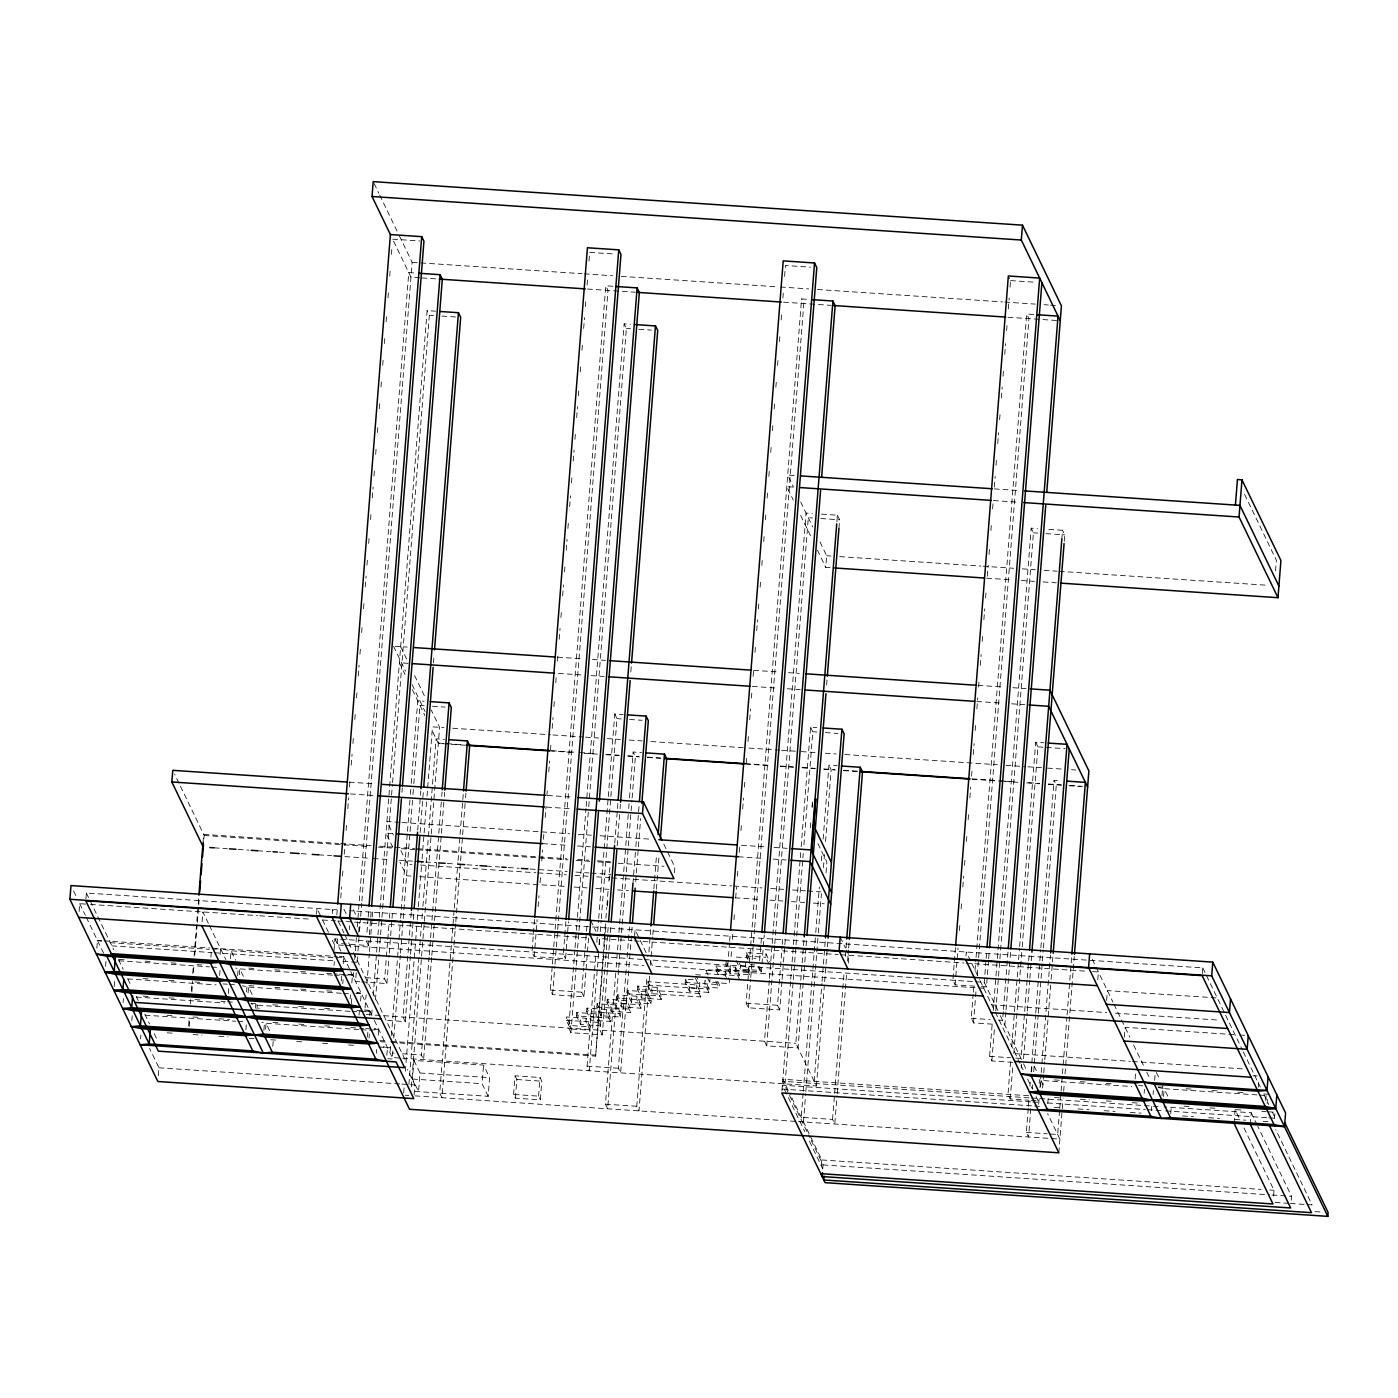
<?xml version="1.0" encoding="UTF-8"?>
<svg xmlns="http://www.w3.org/2000/svg" width="1398" height="1398" viewBox="0 0 1398 1398"><rect width="100%" height="100%" fill="white"/><g stroke="black" fill="none" stroke-linecap="round" stroke-linejoin="round"><path stroke-width="0.75" stroke-dasharray="5 3.75" d="M79.109 911.513L79.721 903.702L88.406 904.279M85.925 898.844L86.379 893.025L336.603 909.801M96.846 948.246L97.458 940.417L101.774 940.714M105.584 966.385L106.056 960.513M114.182 986.464L114.653 980.592M123.094 1002.646L123.391 998.731M131.831 1020.767L132.303 1014.896M140.586 1038.906L140.901 1034.992M158.306 1075.621L158.935 1067.792L149.603 1048.465M188.625 1025.625L189.307 1016.923M190.338 1003.886L190.687 999.553M191.369 990.85L192.05 982.165M192.732 973.462L193.413 964.777M194.095 956.092L198.726 897.411M202.99 843.099L203.671 834.396L338.508 843.448M189.132 1026.674L189.813 1017.971M191.875 991.898L192.732 981.047M193.413 972.344L194.095 963.659M194.776 954.974L197.17 924.55M197.345 922.365L198.551 907.162M198.708 904.995L199.407 896.293M203.269 847.101L204.195 835.462L174.61 774.16M202.081 921.736L202.867 911.95L208.459 923.554M210.888 957.298L211.36 951.426M220.115 954.554L220.587 948.683L231.054 950.78L334.629 957.717L343.716 956.931L343.104 964.76M219.643 975.42L220.098 969.548M230.443 958.609L231.054 950.78L235.65 960.304M228.398 993.541L228.853 987.687M237.643 975.804L238.254 967.975M239.338 974.773L239.809 968.901L235.615 968.063M246.555 991.986L247.009 986.114M248.093 992.912L248.547 987.04L242.273 985.782M245.891 1029.802L246.345 1023.93M255.45 1008.15L255.764 1004.236M256.987 1009.076L257.302 1005.162L251.028 1003.904M263.89 1030.204L264.502 1022.375M265.585 1029.155L266.057 1023.284L261.863 1022.445M272.802 1046.368L273.257 1040.496M316.542 914.309L316.997 908.49L321.61 918.032M332.322 913.418L332.637 909.539L334.524 913.453M334.035 950.553L334.961 938.809L642.171 959.412M336.848 914.904L337.53 906.201M334.017 965.546L334.332 961.632M337.53 939.072L337.198 943.423L368.53 945.52L369.212 936.817M340.78 897.778L341.636 886.909M342.493 876.039L343.174 867.337M344.205 854.3L345.061 843.431M346.092 830.395L346.599 823.876M347.805 808.656L348.661 797.786M349.517 786.917L350.199 778.214M351.213 765.178L352.069 754.308M352.925 743.439L353.607 734.754M354.812 719.533L355.319 713.015M356.525 697.794L357.206 689.109M358.238 676.055L359.094 665.186M359.95 654.316L360.632 645.631M361.663 632.595L362.344 623.892M363.532 608.672L364.057 602.154M365.245 586.933L366.101 576.081M366.958 565.211L367.639 556.509M368.67 543.472L369.352 534.77M370.557 519.567L371.064 513.031M372.27 497.828L373.109 486.958M373.965 476.089L374.664 467.386M375.678 454.35L376.359 445.647M377.39 432.611L378.072 423.926M379.277 408.705L379.784 402.187M380.99 386.966L381.671 378.264M382.702 365.228L383.384 356.542M384.415 343.489L385.097 334.804M386.11 321.75L386.809 313.065M387.997 297.844L388.679 289.159M389.71 276.105L390.392 267.42M391.423 254.366L392.104 245.681M341.374 980.802L341.846 974.93M342.772 983.685L343.087 979.771M349.43 929.653L349.745 925.738M350.129 998.923L350.444 995.009M351.842 982.899L352.471 975.07L348.277 974.231M351.37 1003.764L351.824 997.892M353.659 972.501L353.327 976.853L357.504 977.132M354.69 959.447L356.403 937.726M357.259 926.857L359.146 902.933M359.303 900.766L408.758 272.575L415.014 273.012M358.674 932.239L359.461 922.453M356.228 972.763L355.546 981.466L359.723 981.745M357.084 961.894L357.783 953.209M357.94 951.024L359.321 933.637M359.478 931.47L360.509 918.416M360.684 916.249L361.715 903.213M361.872 901.028L412.148 262.317L398.238 233.501M359.041 1015.105L359.338 1011.191M360.597 1001.02L361.208 993.192L357.032 992.353M366.975 932.204L368.006 919.168M368.181 917.001L368.862 908.298M369.387 934.65L371.431 908.56M365.053 1007.906L366.084 994.904M366.94 984.087L369.317 953.751M369.491 951.584L370.68 936.433M370.854 934.266L372.043 919.098M372.218 916.931L372.899 908.263M367.482 1037.141L367.936 1031.27M369.649 1015.245L369.963 1011.331L365.787 1010.492M369.02 1038.067L369.334 1034.153M371.676 1014.878L372.2 1008.36M373.214 995.393L376.481 954.03M376.621 952.073L377.844 936.625M377.984 934.738L427.106 310.618L435.46 311.177M375.45 999.937L379.05 954.292M379.208 952.108L392.384 784.75M392.558 782.565L429.343 315.232L427.106 310.618M376.377 1053.323L376.691 1049.409M378.246 1035.324L378.718 1029.452L374.524 1028.613M361.82 981.885L386.879 983.563L384.66 978.95L389.273 920.251M389.448 918.084L390.129 909.382M386.879 983.563L389.098 955.306M389.273 953.121L391.842 920.531M392.017 918.346L392.698 909.661M401.942 792.282L402.274 787.93M386.844 1055.403L387.473 1047.591L383.279 1046.753M390.549 1046.403L390.042 1052.921L394.219 1053.201M391.405 1035.534L400.475 920.338M400.649 918.154L407.325 833.383M407.5 831.216L410.226 796.441M410.4 794.256L411.082 785.571M411.257 783.387L417.757 700.8L424.013 701.219M392.786 1051.016L392.261 1057.535L400.964 1058.111M393.817 1037.98L400.317 955.376M400.475 953.209L401.68 937.988M401.855 935.804L403.043 920.6M403.218 918.416L409.894 833.645M410.051 831.478L412.794 796.703M412.969 794.518L413.651 785.833M413.825 783.649L419.977 705.413L424.153 705.693M411.222 912.649L403.008 1016.993L405.245 1021.606L384.345 1020.19M417.722 830.045L420.291 797.454M420.466 795.27L420.798 790.919M405.245 1021.606L410.365 956.389M410.54 954.222L413.109 921.614M413.284 919.43L413.791 912.911M420.116 832.492L423.542 789.014M433.467 662.949L434.149 654.247M403.655 1092.921L404.179 1086.438M405.368 1071.27L417.128 921.806M417.303 919.639L418.142 908.822M418.317 906.655L421.899 861.168M422.074 859.001L423.944 835.165M424.118 832.998L426.844 798.345M427.019 796.178L432.471 726.873L443.97 727.642M408.915 1084.446L422.773 908.368M422.947 906.201L436.106 738.826L444.477 739.385M411.309 1086.91L439.601 727.344L431.266 710.044M413.93 1060.4L420.029 1073.017L418.561 1091.646L412.48 1079.029L413.93 1060.4L483.551 1065.066L489.632 1077.683L488.164 1096.312L410.488 1091.104M414.105 1094.739L414.874 1084.953L407.412 1069.505M431.632 957.473L423.594 1059.632L421.375 1055.018L429.064 957.211M429.238 955.044L430.444 939.823M430.619 937.639L431.807 922.435M431.982 920.251L438.657 835.48M438.815 833.313L441.558 798.538M441.733 796.353L442.065 792.019M431.807 955.306L433.013 940.085M433.188 937.918L434.376 922.697M434.551 920.531L444.127 798.8M444.302 796.633L444.634 792.282M454.105 910.482L439.723 1093.061L441.96 1097.675L455.643 923.781M454.28 908.298L457.862 862.653M458.037 860.486L459.925 836.563M460.082 834.396L463.332 793.103M455.818 921.614L460.431 862.916M460.606 860.749L462.493 836.843M462.651 834.658L465.394 799.883M465.569 797.716L465.901 793.365M488.164 1096.312L482.083 1083.695L483.551 1065.066M513.59 1094.459L515.058 1075.831L540.03 1077.509L541.812 1081.196L540.344 1099.824L515.373 1098.146L513.59 1094.459L538.562 1096.137L540.344 1099.824M515.373 1098.146L516.841 1079.518L515.058 1075.831M534.56 919.412L531.991 952.021L534.228 956.634L565.561 958.731L568.462 921.789M534.228 956.634L537.129 919.674M538.16 906.638L539.016 895.769M540.047 882.732L540.554 876.214M541.76 860.993L542.599 850.124M543.455 839.254L544.154 830.552M545.168 817.515L546.024 806.646M546.88 795.777L547.562 787.091M548.767 771.871L549.624 761.001M550.48 750.132L551.161 741.447M552.193 728.393L553.049 717.524M553.905 706.654L554.587 697.969M555.775 682.748L556.456 674.063M557.487 661.009L558.169 652.324M559.2 639.288L560.056 628.418M560.913 617.549L561.594 608.846M562.625 595.81L563.481 584.941M564.512 571.904L565.019 565.369M566.207 550.165L567.064 539.296M567.92 528.427L568.602 519.724M569.633 506.688L570.489 495.818M571.52 482.782L572.027 476.264M573.232 461.043L574.089 450.173M574.945 439.304L575.626 430.601M576.658 417.565L577.496 406.696M578.353 395.826L579.052 387.141M580.24 371.92L580.747 365.402M581.952 350.182L582.634 341.496M583.665 328.443L584.521 317.573M585.378 306.704L586.059 298.019M587.09 284.982L587.772 276.28M588.96 261.059L589.659 252.374L614.718 254.052M538.562 1096.137L540.03 1077.509M588.541 938.075L583.91 996.774L552.577 994.677L550.358 990.064L552.245 966.14M552.402 963.973L553.608 948.753M553.783 946.586L554.971 931.365M555.146 929.198L605.788 285.804L614.141 286.363M552.577 994.677L554.814 966.42M554.971 964.236L556.177 949.032M556.352 946.848L557.54 931.627M557.715 929.46L608.008 290.417L605.788 285.804M565.893 921.509L563.324 954.118L565.561 958.731M586.146 1018.251L585.867 1021.623L590.043 1030.256L570.489 1028.945L566.33 1020.313L566.592 1016.94L586.146 1018.251L590.306 1026.883L570.768 1025.573L566.592 1016.94M574.875 949.836L568.706 1028.089L570.943 1032.703L602.276 1034.817L607.414 969.6M575.05 947.669L576.238 932.449M576.413 930.282L577.269 919.412M577.444 917.245L585.989 808.551M586.164 806.384L624.137 323.829L630.411 324.249M570.489 1028.945L570.768 1025.573M570.943 1032.703L576.081 967.503M576.238 965.319L577.444 950.116M577.619 947.931L578.807 932.728M578.982 930.544L588.558 808.83M588.733 806.646L626.374 328.443L624.137 323.829M576.5 1015.909L576.762 1012.536L596.317 1013.847L600.476 1022.48L600.214 1025.852L580.659 1024.542L576.5 1015.909L596.037 1017.22L600.214 1025.852M583.91 996.774L581.69 992.161L583.578 968.255M583.735 966.07L584.941 950.867M585.115 948.683L587.16 922.61M580.659 1024.542L580.939 1021.169L576.762 1012.536M586.671 1011.488L586.933 1008.115L606.487 1009.426L610.646 1018.059L610.384 1021.449L590.83 1020.138L586.671 1011.488L620.817 1013.655L620.555 1017.028L601.018 1015.717L596.841 1007.084L597.103 1003.712L616.658 1005.022L620.817 1013.655M598.536 953.366L589.292 1070.746L587.073 1066.132L595.967 953.104M596.824 942.235L597.505 933.549M597.68 931.365L598.536 920.496M598.711 918.329L608.113 798.782M608.287 796.598L614.788 714.011L623.141 714.57M599.043 944.419L599.497 938.547L632.036 940.732M599.218 944.681L600.074 933.812M600.249 931.627L601.105 920.758M601.28 918.591L617.007 718.624L614.788 714.011M596.037 1017.22L596.317 1013.847M391.213 1042.401L595.653 1056.119L605.736 920.338M605.911 918.171L606.767 907.302M606.942 905.135L608.13 889.914M608.829 881.229L610.192 863.842M595.653 1056.119L603.849 951.811M604.023 949.644L605.229 934.423M605.404 932.256L606.085 923.571M607.448 906.184L608.13 897.499M609.493 880.111L609.843 875.76M601.018 1015.717L601.28 1012.344L597.103 1003.712M604.845 969.338L600.039 1030.204L602.276 1034.817M605.002 967.154L606.208 951.951M606.383 949.766L607.571 934.563M607.746 932.379L608.427 923.694M614.753 843.256L617.322 810.665M617.497 808.481L618.003 801.963M607.571 967.433L608.777 952.213M608.951 950.046L610.14 934.825M610.314 932.641L610.996 923.956M617.147 845.703L619.891 810.927M620.065 808.743L620.397 804.409M630.847 671.809L631.529 663.124M606.487 1009.426L606.225 1012.799L610.384 1021.449M607.012 1002.681L607.274 999.308L626.828 1000.619L630.987 1009.251L630.725 1012.624L611.188 1011.313L607.012 1002.681L626.566 1003.991L630.725 1012.624M611.188 1011.313L611.45 1007.941L607.274 999.308M618.615 969.67L607.658 1108.789L605.439 1104.175L616.046 969.408M616.203 967.241L617.409 952.021M617.584 949.836L618.772 934.633M618.947 932.449L623.56 873.767M623.735 871.601L625.622 847.677M625.797 845.51L628.523 810.735M628.698 808.551L629.38 799.866M629.554 797.681L633.154 752.037L641.507 752.596M618.772 967.503L619.978 952.283M620.153 950.116L621.341 934.895M621.516 932.728L626.129 874.03M626.304 871.863L628.191 847.957M628.366 845.773L631.948 800.128M632.123 797.961L635.374 756.65L633.154 752.037M616.658 1005.022L616.396 1008.395L620.555 1017.028M617.182 998.277L617.444 994.904L636.999 996.215L641.158 1004.847L640.896 1008.22L621.359 1006.91L617.182 998.277L651.328 1000.426L651.066 1003.816L631.529 1002.506L627.352 993.873L627.615 990.483L647.169 991.794L651.328 1000.426M621.359 1006.91L621.621 1003.537L617.444 994.904M632.088 927.206L620.625 1072.843L618.405 1068.229L629.519 926.944M632.944 883.484L635.688 848.691M635.845 846.524L639.27 803.046M635.688 881.561L636.195 875.043M636.37 872.876L638.257 848.97M638.414 846.786L640.651 818.529M626.566 1003.991L626.828 1000.619M634.622 935.629L635.076 929.81L647.973 956.529M631.529 1002.506L631.791 999.116L627.615 990.483M636.999 996.215L636.737 999.587L640.896 1008.22M637.523 989.452L637.785 986.079L657.34 987.39L661.499 996.023L661.237 999.395L641.699 998.085L637.523 989.452L700.992 993.594L700.73 996.966L651.87 993.681L647.693 985.048L647.973 981.676L696.833 984.943L700.992 993.594M641.699 998.085L641.962 994.712L637.785 986.079M649.598 976.119L638.991 1110.886L636.772 1106.272L647.029 975.856M648.917 951.951L650.105 936.73M650.28 934.563L650.786 928.027M653.862 888.918L656.606 854.126M651.066 1003.816L646.907 995.184L647.169 991.794M650.454 965.249L652.674 936.992M652.849 934.825L653.355 928.307M656.431 889.18L659 856.572M651.87 993.681L652.132 990.308L647.973 981.676M657.34 987.39L657.077 990.763L661.237 999.395M674.395 872.841L674.867 867.022L662.844 842.12M708.926 992.423L704.749 983.79L705.011 980.417L709.188 989.05L708.926 992.423L689.371 991.112L685.212 982.479L685.474 979.107L696.326 979.823M689.371 991.112L689.633 987.739L685.474 979.107M700.73 996.966L696.571 988.334L696.833 984.943M717.681 981.186L719.358 984.629L719.096 988.019L699.542 986.708L699.804 983.318L696.484 976.416M707.213 977.115L709.712 982.287L729.267 983.598L729.529 980.225L725.352 971.593L705.815 970.282L705.553 973.655L725.09 974.965L727.589 980.155M709.712 982.287L709.974 978.915M718.222 974.441L715.724 969.251L715.986 965.878L735.54 967.189L739.699 975.821L720.145 974.511L715.986 965.878M725.09 974.965L725.352 971.593M726.156 961.475L725.894 964.847L730.053 973.48L749.608 974.79L749.87 971.418L746.532 964.515M727.781 965.144L729.494 943.405M729.669 941.238L730.35 932.536M730.35 965.406L730.018 969.758L761.351 971.855L764.252 934.913M731.049 956.721L731.731 948.019M732.412 939.334L732.919 932.815M733.95 919.762L734.632 911.077M735.663 898.023L736.519 887.153M737.375 876.301L738.057 867.599M739.245 852.378L739.769 845.86M740.957 830.639L741.639 821.954M742.67 808.918L743.526 798.048M744.383 787.179L745.064 778.476M746.27 763.256L746.777 756.737M747.982 741.534L748.664 732.832M749.695 719.795L750.551 708.926M751.39 698.056L752.089 689.354M753.103 676.317L753.802 667.632M754.99 652.412L755.497 645.893M756.702 630.673L757.559 619.803M758.415 608.934L759.097 600.249M760.128 587.195L760.809 578.51M761.84 565.456L762.522 556.771M763.71 541.55L764.234 535.032M765.422 519.811L766.104 511.126M767.135 498.072L767.817 489.387M768.848 476.351L769.529 467.648M770.735 452.428L771.242 445.91M772.447 430.689L773.129 422.004M774.143 408.967L774.841 400.265M775.855 387.229L776.554 378.526M777.568 365.49L778.249 356.787M779.455 341.584L780.136 332.881M781.167 319.845L781.849 311.142M782.88 298.106L783.562 289.403M784.593 276.367L785.449 265.498L810.508 267.175M730.053 973.48L730.333 970.107L726.995 963.205M735.54 967.189L735.261 970.562L739.437 979.194M740.503 965.703L760.04 967.014L759.778 970.387L740.224 969.076L740.503 965.703L738.004 960.513M745.711 962.785L745.431 966.158L749.608 974.79M747.895 959.482L746.235 956.022L746.497 952.65L766.052 953.96L770.211 962.593M781.936 981.641L779.7 1009.898L748.367 1007.801L746.148 1003.187L751.967 929.286M752.141 927.101L801.578 298.927L809.931 299.487M748.367 1007.801L750.604 979.544M750.761 977.377L753.33 944.768M753.505 942.584L754.536 929.548M754.71 927.381L803.798 303.541L801.578 298.927M759.638 960.723L760.827 945.52M761.001 943.335L761.683 934.65M769.11 964.253L765.772 957.333L766.052 953.96M769.302 980.365L764.514 1041.23L766.733 1045.844L798.066 1047.941L805.93 947.966M769.459 978.198L770.665 962.977M770.84 960.81L772.028 945.59M772.203 943.423L806.069 513.083L812.343 513.503M766.733 1045.844L774.597 945.852M774.772 943.685L808.306 517.697L812.483 517.976M779.7 1009.898L777.48 1005.284L782.094 946.603M782.268 944.419L782.95 935.734M782.094 979.474L783.299 964.253M783.474 962.086L784.662 946.865M784.837 944.699L785.519 935.996M781.936 1091.017L790.569 981.448M790.726 979.282L791.932 964.061M792.107 961.894L793.295 946.673M793.47 944.489L800.145 859.718M800.32 857.551L801.002 848.866M801.176 846.681L810.578 727.135L816.851 727.554M785.099 1083.869L793.138 981.711M793.295 979.544L794.501 964.323M794.676 962.156L795.864 946.935M796.039 944.768L802.714 859.997M802.889 857.813L803.221 853.462M803.902 844.776L812.797 731.748L810.578 727.135M830.097 567.658L825.746 567.378L826.655 555.74L819.245 540.362M810.386 827.791L810.875 821.517M812.028 806.873L812.518 800.6M812.238 807.31L812.57 803.116M402.711 1058.234L816.415 1085.984L795.829 1043.327L800.635 982.462M800.792 980.295L803.361 947.687M803.535 945.52L804.042 939.002M836.895 521.699L837.402 515.18L820.696 514.062M806.104 945.782L806.611 939.264M826.637 684.968L827.144 678.449M838.94 528.496L839.621 519.794L837.402 515.18M803.099 1093.393L801.229 1117.299L832.561 1119.396L834.781 1124.009L837 1095.752M803.273 1091.226L815.593 934.72M815.768 932.536L819.35 886.891M821.412 860.819L822.094 852.116M823.125 839.08L828.944 765.178L837.297 765.737M803.448 1121.912L805.667 1093.655M805.842 1091.489L818.162 934.982M818.337 932.815L821.412 893.689M823.457 867.599L824.488 854.562M825.519 841.509L831.163 769.791L828.944 765.178M826.043 872.771L826.882 862.129L817.393 842.47M814.195 1081.37L821.902 983.545M822.059 981.379L823.265 966.158M823.439 963.991L824.628 948.77M824.803 946.603L825.309 940.085M816.415 1085.984L824.471 983.825M824.628 981.641L825.834 966.42M826.008 964.253L827.197 949.032M827.371 946.865L827.878 940.347M821.342 1165.827L821.814 1159.956L791.216 1096.556M822.74 1168.798L823.055 1164.918L810.857 1139.65M832.561 1119.396L834.431 1095.49M834.606 1093.323L844.182 971.593M845.388 956.372L846.576 941.169M837.175 1093.585L846.751 971.855M847.607 960.985L848.464 950.133M848.638 947.949L849.32 939.264M848.341 963.1L848.953 955.271L846.332 949.836M955.481 947.634L952.912 980.243L955.149 984.856L976.031 986.254M955.149 984.856L958.049 947.896M959.412 930.509L960.094 921.824M961.125 908.787L961.807 900.085M962.838 887.048L963.694 876.179M964.55 865.31L965.232 856.607M966.437 841.404L967.119 832.701M968.15 819.665L968.831 810.962M969.845 797.926L970.701 787.057M971.558 776.187L972.239 767.485M973.27 754.448L974.126 743.579M975.157 730.542L975.839 721.84M976.87 708.803L977.726 697.934M978.583 687.065L979.264 678.38M980.295 665.326L981.151 654.456M982.165 641.42L982.689 634.902M983.877 619.681L984.734 608.812M985.59 597.942L986.272 589.257M987.303 576.203L988.159 565.351M989.015 554.482L989.697 545.779M990.902 530.558L991.584 521.873M992.597 508.82L993.296 500.135M994.31 487.098L995.166 476.229M996.023 465.359L996.704 456.657M997.735 443.62L998.591 432.751M999.622 419.715L1000.304 411.012M1001.335 397.976L1002.191 387.106M1003.048 376.237L1003.729 367.534M1004.743 354.498L1005.599 343.628M1006.63 330.592L1007.154 324.074M1008.342 308.853L1009.199 297.984M1010.055 287.114L1010.562 280.596L1008.342 275.983M965.966 955.9L966.28 952.021L970.998 961.807M992.3 1024.157L973.497 1022.899L971.278 1018.286L973.148 994.38M973.323 992.196L973.847 985.677M975.035 970.457L975.891 959.587M976.066 957.42L1026.691 314.026L1035.062 314.585M973.497 1022.899L976.241 988.124M977.254 975.07L1028.928 318.639L1026.691 314.026M985.957 960.601L983.79 988.211L977.237 987.844M986.132 958.434L986.813 949.731M988.526 960.88L986.464 986.953L978.111 986.394M988.701 958.696L989.382 950.011M1012.746 1062.34L991.864 1060.942L989.627 1056.329L992.37 1021.554M993.227 1010.684L995.795 978.076M995.953 975.909L997.158 960.688M997.333 958.521L1031.2 528.182L1037.456 528.601M991.864 1060.942L994.432 1028.334M995.795 1010.946L998.364 978.338M998.521 976.171L999.727 960.95M999.902 958.783L1033.419 532.795L1031.2 528.182M1003.292 1011.68L1002.611 1020.383L998.434 1020.103M1003.467 1009.513L1008.08 950.832M1005.861 1011.96L1004.83 1024.996L1000.653 1024.717M1006.036 1009.775L1010.649 951.094M1010.562 1061.764L1007.993 1094.354L1010.212 1098.968L1029.015 1100.226M1011.75 1046.543L1017.062 979.159M1017.22 976.975L1018.426 961.772M1018.6 959.587L1019.457 948.718M1019.631 946.551L1035.708 742.233L1044.061 742.792M1010.212 1098.968L1012.956 1064.193M1013.812 1053.323L1022.025 948.997M1022.2 946.813L1037.928 746.847L1035.708 742.233M1027.128 980.173L1020.959 1058.426L1012.606 1057.867M1027.285 978.006L1028.491 962.785M1028.666 960.618L1029.347 951.916M1061.851 538.964L1062.532 530.279L1045.826 529.16M1021.204 1068.037L1021.519 1064.123M1023.528 1058.688L1027.128 1013.043M1027.303 1010.876L1029.697 980.452M1029.854 978.268L1031.06 963.065M1031.235 960.88L1031.741 954.362M1064.245 541.41L1064.752 534.892L1062.532 530.279M1030.798 1108.754L1028.579 1137.011L1026.342 1132.397L1028.229 1108.492M1028.404 1106.307L1029.085 1097.622M1029.959 1086.159L1030.256 1082.244M1031.147 1071.532L1035.586 1015.018M1035.761 1012.851L1038.33 980.243M1038.487 978.076L1039.693 962.855M1039.867 960.688L1040.724 949.819M1040.881 947.634L1054.057 780.276L1060.331 780.696M1031.514 1072.074L1031.986 1066.202M1032.336 1089.199L1032.685 1084.848M1033.699 1071.794L1038.155 1015.28M1038.33 1013.113L1040.898 980.505M1041.056 978.338L1042.261 963.117M1042.436 960.95L1043.292 950.081M1043.45 947.896L1056.294 784.89L1054.057 780.276M1039.186 1083.415L1039.5 1079.501M1038.697 1104.28L1039.168 1098.426M1040.007 1087.766L1041.038 1074.73M1041.195 1072.546L1050.44 955.166M1040.584 1086.298L1041.038 1080.427L1131.681 1086.508M1042.576 1088.028L1043.607 1074.992M1043.764 1072.808L1044.621 1061.956M1044.795 1059.771L1050.964 981.518M1051.121 979.351L1052.327 964.131M1052.502 961.964L1053.183 953.261M1047.784 1103.511L1048.238 1097.64M1059.562 1110.589L1057.674 1134.494L1049.321 1133.935M1059.736 1108.422L1060.925 1093.201M1061.099 1091.034L1062.305 1075.813M1062.463 1073.629L1066.919 1017.115M1067.093 1014.948L1069.662 982.34M1069.82 980.173L1071.025 964.952M1071.2 962.785L1071.707 956.267M1058.828 1152.808L1062.13 1110.851M1062.305 1108.684L1062.987 1099.981M1063.668 1091.296L1064.35 1082.594M1065.031 1073.909L1074.276 956.529M1097.78 979.823L1098.409 971.994L1089.724 971.418M1106.604 1000.391L1107.373 990.605L1208.903 997.403M1124.324 1037.106L1125.11 1027.338L1226.64 1034.136M1135.106 1079.029L1135.56 1073.157M1144.158 1093.236L1144.473 1089.322M1151.375 1110.449L1151.672 1106.534M1153.088 1094.424L1153.402 1090.51M1154.643 1080.339L1155.272 1072.511M1162.018 1095.595L1162.786 1085.809M1163.555 1096.504L1164.167 1088.675L1157.894 1087.434M1170.755 1113.717L1171.384 1105.888M1202.315 973.707L1202.769 967.888L349.675 910.675M1275.535 570.856L1276.374 560.214L1243.905 492.97M1234.032 1123.293L1235.116 1109.593L1239.746 1119.204M1250.301 1124.376L1251.21 1112.738L1164.045 1106.901M1258.235 1087.277L1258.847 1079.448M1265.749 1100.575L1266.204 1094.704M1267.147 1103.459L1267.444 1099.544M1274.504 1118.715L1274.959 1112.843M1273.595 1196.146L1274.05 1190.275L1243.451 1126.875M1291.263 1200.218L1291.56 1196.339L1257.781 1126.351M213.317 949.312L220.587 948.683M355.774 993.663L361.208 993.192L356.892 992.912M369.631 1030.239L378.718 1029.452L374.402 1029.155M392.611 239.163L419.767 240.98M1010.562 280.596L1035.638 282.274M412.148 262.317L418.684 262.754M420.868 262.911L582.092 273.711M584.277 273.868L612.604 275.756M621.306 276.35L778.179 286.87M780.364 287.009L808.691 288.914M817.411 289.491L1002.593 301.916M1004.778 302.055L1035.289 304.1M1043.991 304.694L1048.36 304.991M1050.527 305.131L1057.063 305.568M419.697 277.783L410.977 277.188L393.362 240.701M421.864 277.922L437.12 278.953M587.457 289.037L635.391 292.252M783.544 302.178L830.954 305.358M1007.958 317.224L1060.261 320.736M429.343 315.232L433.52 315.511M441.873 316.07L456.482 317.049M626.374 328.443L630.55 328.722M638.903 329.281L651.433 330.12M794.239 475.477L787.721 475.04L793.278 486.574M994.275 488.898L1020.365 490.646M793.313 487.116L786.794 486.679L793.295 500.135M993.349 500.536L1019.439 502.284M820.836 518.536L839.621 519.794M1033.419 532.795L1037.596 533.075M1045.949 533.634L1064.752 534.892M826.655 555.74L831.006 556.02M839.709 556.614L981.029 566.085M983.196 566.225L1013.637 568.27M1022.34 568.846L1035.394 569.737M1044.079 570.314L1057.133 571.188M1059.3 571.328L1268.038 585.325M986.639 578.16L1012.729 579.908M1021.431 580.485L1034.468 581.376M1043.17 581.952L1056.206 582.826M395.302 646.295L407.202 647.082M557.54 657.165L583.682 658.93M592.403 659.506L605.474 660.38M753.627 670.324L779.769 672.071M788.489 672.665L799.376 673.382M978.041 685.37L1004.183 687.117M1012.903 687.711L1025.975 688.585M408.111 663.334L399.391 662.757L405.071 674.5M558.449 673.417L582.407 675.024M591.127 675.618L604.198 676.492M752.369 686.418L778.511 688.183M787.214 688.76L800.303 689.633M976.783 701.464L1002.925 703.229M1011.645 703.806L1024.717 704.679M432.506 706.252L445.053 707.091M617.007 718.624L621.184 718.904M629.554 719.463L642.084 720.302M812.797 731.748L816.974 732.028M825.344 732.587L837.874 733.426M1037.928 746.847L1044.201 747.266M1046.281 747.406L1065.084 748.664M452.672 728.218L550.725 734.789M552.909 734.946L583.403 736.991M585.587 737.13L598.659 738.004M607.379 738.598L620.45 739.472M629.17 740.049L642.241 740.923M650.944 741.517L746.812 747.947M748.996 748.087L779.507 750.132M781.674 750.289L799.114 751.442M801.281 751.6L816.537 752.613M825.257 753.207L836.144 753.941M844.864 754.518L997.386 764.741M1006.088 765.335L1025.695 766.646M1027.88 766.786L1045.32 767.956M1047.486 768.114L1062.742 769.127M1071.462 769.704L1075.813 770.001M438.151 743.072L444.704 743.509M446.871 743.649L464.311 744.819M551.459 750.674L577.601 752.421M579.786 752.561L597.208 753.732M605.928 754.326L618.999 755.2M627.719 755.776L638.606 756.51M647.326 757.087L660.398 757.978M745.361 763.675L771.521 765.422M780.224 765.999L793.295 766.89M802.015 767.467L815.086 768.341M823.806 768.935L834.693 769.651M843.413 770.246L858.669 771.259M971.96 778.861L998.102 780.608M1000.286 780.766L1017.709 781.936M1028.613 782.67L1039.5 783.387M1048.22 783.981L1061.292 784.855M1070.012 785.431L1080.899 786.165M465.499 745.256L438.343 743.439L431.545 729.354M549.466 750.901L575.609 752.648M584.312 753.225L597.4 754.116M606.103 754.693L619.174 755.567M627.894 756.161L639.55 756.93M647.501 757.471L660.572 758.345M745.553 764.042L771.696 765.789M780.416 766.384L793.487 767.257M802.19 767.834L815.279 768.725M823.981 769.302L835.34 770.071M843.588 770.613L858.844 771.644M972.152 779.245L1002.646 781.29M1004.83 781.43L1017.901 782.303M1026.621 782.897L1039.693 783.771M1048.395 784.348L1061.466 785.222M1068.823 785.728L1085.442 786.829M349.255 782.164L375.398 783.911M547.544 795.462L573.704 797.21M350.514 793.942L376.674 795.707M546.635 807.1L570.611 808.708M399.95 822.374L386.897 821.5L393.45 835.06M402.135 822.513L569.615 833.75M578.318 834.326L591.371 835.2M600.074 835.794L652.272 839.289M741.447 845.266L765.388 846.873M774.073 847.45L787.126 848.324M392.506 833.575L385.988 833.138L392.541 846.699M542.599 843.641L568.706 845.388M577.409 845.965L590.445 846.839M738.354 856.764L764.461 858.512M773.164 859.088L786.218 859.98M340.693 843.588L371.134 845.633M379.837 846.209L392.89 847.083M395.057 847.24L414.629 848.551M416.814 848.691L566.872 858.756M577.741 859.49L588.61 860.224M597.313 860.801L610.367 861.675M204.195 835.462L369.788 846.559M378.176 847.118L391.58 848.027M415.136 849.6L399.915 848.586L407.482 864.139L411.833 864.436M417.32 849.739L568.095 859.857M576.063 860.399L589.869 861.325M597.82 861.85L610.874 862.723M618.213 863.213L663.963 866.288M214.174 847.817L227.245 848.708M238.132 849.425L249.036 850.159M257.739 850.753L270.828 851.627M279.53 852.203L288.25 852.797M301.321 853.671L310.041 854.248M318.761 854.842L331.833 855.716M344.904 856.59L371.064 858.337M373.231 858.494L390.671 859.665M399.391 860.242L412.462 861.116M425.534 861.989L436.421 862.723M447.325 863.457L456.045 864.051M466.932 864.768L477.836 865.502M486.539 866.096L499.628 866.97M508.33 867.546L519.235 868.28M530.122 869.014L567.169 871.496M575.889 872.072L588.96 872.964M591.144 873.103L610.751 874.414M420.536 865.03L535.818 872.754M538.003 872.894L566.277 874.799M574.98 875.375L588.034 876.249M596.719 876.843L609.773 877.717M611.957 877.857L622.826 878.591M625.011 878.73L731.591 885.878M733.758 886.017L762.032 887.922M770.735 888.499L783.789 889.373M792.491 889.967L805.545 890.841M807.712 890.98L820.766 891.854M410.925 876.074L406.573 875.777L400.02 862.216M419.627 876.668L565.351 886.437M574.054 887.014L587.108 887.887M595.81 888.481L608.864 889.355M617.567 889.932L628.436 890.666M735.016 897.813L761.124 899.561M769.826 900.137L782.88 901.011M791.565 901.605L804.619 902.479M813.321 903.056L824.208 903.79M90.52 904.419L257.529 915.62M259.713 915.76L283.567 917.368M285.734 917.507L309.587 919.115M322.589 919.971L335.607 920.845M337.774 921.002L344.275 921.439M346.442 921.579L352.943 922.016M354.393 922.103L586.478 937.674M634.203 940.871L838.101 954.554M840.268 954.694L963.921 962.977M966.088 963.135L1087.557 971.278M746.235 956.022L765.772 957.333M736.327 957.071L755.881 958.381M750.394 964.672L754.745 964.952M644.356 959.552L973.794 981.641M975.524 981.763L984.244 982.34L999.378 1013.69M1211.07 997.56L1217.553 997.997M715.724 969.251L749.87 971.418M343.209 945.328L334.506 944.751L330.819 937.114M345.393 945.485L643.866 965.494M975.07 987.704L652.586 966.07L648.899 958.434M695.645 974.686L702.163 975.122M103.941 940.854L209.787 947.949M211.937 948.106L337.233 956.494M339.399 956.651L343.716 956.931M110.075 942.654L209.351 949.312M685.212 982.479L719.358 984.629M111.875 945.869L212.129 952.597M214.313 952.737L334.174 960.775M342.894 961.352L358.133 962.383M991.776 1004.865L1106.779 1012.589M1115.447 1013.166L1219.598 1020.156M689.633 987.739L709.188 989.05M647.693 985.048L696.571 988.334M119.162 959.412L127.812 960.007M145.095 961.16L151.561 961.597M171.01 962.89L177.494 963.327M196.926 964.637L203.409 965.074M248.774 968.115L257.424 968.692M274.707 969.845L283.34 970.422M300.622 971.593L307.106 972.029M326.538 973.323L337.337 974.057M339.504 974.196L345.988 974.633M348.137 974.773L352.471 975.07L334.751 975.262M641.962 994.712L661.499 996.023M627.352 993.873L646.907 995.184M1228.79 1034.275L1237.44 1034.87M1239.589 1035.009L1246.072 1035.446M118.83 960.793L209.473 966.874M211.622 967.014L218.105 967.451M332.602 975.122L239.809 968.901L243.479 976.52M365.857 977.691L384.66 978.95M550.358 990.064L581.69 992.161M746.148 1003.187L777.48 1005.284M971.278 1018.286L990.064 1019.544M621.621 1003.537L641.158 1004.847M596.841 1007.084L630.987 1009.251M143.033 978.565L149.516 979.002M168.966 980.295L175.432 980.732M194.881 982.043L203.514 982.619M222.964 983.93L227.28 984.209M229.447 984.367L235.93 984.786M248.879 985.66L257.529 986.237M274.812 987.407L283.445 987.984M300.727 989.137L307.211 989.574M326.66 990.885L333.126 991.304M127.585 978.915L216.061 984.856M341.339 993.262L248.547 987.04L253.16 996.564M343.506 993.401L349.972 993.838M610.646 1018.059L591.109 1016.748L586.933 1008.115M566.33 1020.313L600.476 1022.48M364.249 1009.985L372.951 1010.562M1015.315 1053.638L1130.3 1061.344M1132.485 1061.501L1245.303 1069.051M143.138 996.11L149.621 996.547M169.071 997.857L175.554 998.294M194.986 999.587L203.636 1000.164M220.919 1001.335L225.235 1001.615M227.385 1001.772L236.035 1002.349M251.151 1003.362L255.467 1003.642M272.75 1004.812L279.233 1005.232M298.683 1006.543L305.166 1006.979M324.598 1008.29L331.081 1008.709M356.997 1010.457L363.48 1010.894M365.647 1011.034L369.963 1011.331L352.261 1011.523M136.322 997.054L224.816 1002.978M350.094 1011.383L257.302 1005.162L259.137 1008.972M366.328 1014.529L795.829 1043.327M989.627 1056.329L1010.527 1057.727M1252.957 1075.709L1257.274 1075.988M167.009 1015.263L175.659 1015.839M192.941 1016.993L201.574 1017.569M218.857 1018.74L229.656 1019.457M272.872 1022.357L281.505 1022.934M298.788 1024.087L305.271 1024.524M324.703 1025.835L331.186 1026.272M350.636 1027.565L363.602 1028.439M365.752 1028.579L372.235 1029.015M145.077 1015.175L235.72 1021.256M237.87 1021.396L244.353 1021.833M358.849 1029.522L266.057 1023.284L269.727 1030.92M360.999 1029.662L367.482 1030.099M1054.337 1079.92L1062.969 1080.497M1080.252 1081.668L1088.902 1082.244M1106.185 1083.398L1112.651 1083.834M1138.584 1085.582L1142.9 1085.862M1158.016 1086.875L1166.666 1087.452M1186.098 1088.762L1192.581 1089.199M1212.031 1090.492L1220.664 1091.087M1237.946 1092.24L1246.597 1092.817M1263.879 1093.97L1270.345 1094.407M1256.959 1094.896L1164.167 1088.675L1168.763 1098.216M1259.126 1095.053L1265.592 1095.49M379.837 1040.619L388.539 1041.213M390.706 1041.353L595.146 1055.071M380.343 1041.685L389.046 1042.261M167.131 1032.807L175.764 1033.384M193.046 1034.537L201.941 1035.149M218.962 1036.285L227.961 1036.879M249.211 1038.312L253.999 1038.627M270.81 1039.763L277.853 1040.234M296.743 1041.493L303.89 1041.982M322.658 1043.24L331.309 1043.817M348.574 1044.97L357.224 1045.547M378.823 1046.997L390.654 1047.801M402.572 1053.76L421.375 1055.018M587.073 1066.132L618.405 1068.229M1028.561 1095.735L782.863 1079.256L790.289 1094.634M1054.441 1097.482L1063.336 1098.077M1080.357 1099.212L1089.444 1099.824M1106.29 1100.942L1113.35 1101.432M1132.205 1102.69L1139.44 1103.179M1184.054 1106.168L1192.686 1106.744M1209.969 1107.898L1218.619 1108.492M1235.902 1109.645L1244.535 1110.222M1261.817 1111.375L1266.134 1111.672M1268.301 1111.812L1274.784 1112.249M1028.945 1097.832L782.705 1081.318L809.914 1137.692M1031.13 1097.989L1037.666 1098.426M1039.85 1098.566L1142.253 1105.434M1144.438 1105.573L1150.973 1106.028M1153.158 1106.168L1161.878 1106.744M1031.112 1100.366L1039.465 1100.925M387.77 1058.74L392.139 1059.037M1030.606 1101.851L782.391 1085.197L804.794 1131.611M1032.773 1101.991L1039.308 1102.428M1047.539 1102.987L1145.172 1109.523M1147.339 1109.68L1153.839 1110.117M1156.006 1110.257L1164.691 1110.833M1165.582 1110.903L1267.916 1117.753M1268.842 1117.823L1275.343 1118.26L1272.512 1112.406M782.094 1089.077L1032.371 1105.87M1034.537 1106.01L1041.073 1106.447M1054.127 1107.321L1062.83 1107.915M1078.068 1108.929L1088.937 1109.663M1104.175 1110.676L1115.062 1111.41M1130.3 1112.441L1141.17 1113.158M1182.533 1115.936L1193.403 1116.67M1208.641 1117.684L1219.528 1118.417M1234.749 1119.431L1245.635 1120.165M1263.041 1121.336L1269.576 1121.773M420.029 1073.017L489.632 1077.683M516.841 1079.518L541.812 1081.196M412.48 1079.029L482.083 1083.695M158.935 1067.792L399.706 1083.939M401.873 1084.097L408.373 1084.533M410.54 1084.673L414.874 1084.953M605.439 1104.175L636.772 1106.272M1026.342 1132.397L1047.242 1133.795M405.28 1095.211L408.845 1095.455M414.979 1095.875L796.266 1121.441M798.45 1121.58L1059.911 1139.108L1047.609 1113.629M821.814 1159.956L1261.013 1189.401M1269.699 1189.995L1274.05 1190.275M823.055 1164.918L1269.768 1194.871M1271.953 1195.01L1291.56 1196.339M1275.081 1202.437L1288.135 1203.311M1290.319 1203.468L1312.093 1204.919L1275.692 1129.514M1315.046 1211.612L1321.564 1212.049M97.458 940.417L101.635 941.256M1202.769 967.888L1242.385 1049.985M1243.329 1051.943L1260.28 1087.05M1264.054 1094.844L1268.755 1104.612M1251.21 1112.738L1256.854 1124.411M1156.338 1072.458L1160.025 1080.077M1092.275 959.308L1095.246 965.476M1096.189 967.399L1112.983 1002.191M1113.909 1004.131L1129.829 1037.124M1133.603 1044.953L1144.945 1068.456M1146.71 1072.091L1150.205 1079.343M800.687 501.934L812.745 526.906M800.705 515.495L810.91 536.64M817.393 550.078L825.746 567.378M1034.136 1066.115L1037.805 1073.734M1041.038 1080.427L1044.725 1088.046M1000.321 1015.664L1023.021 1062.69M1023.563 1063.826L1027.076 1071.078M971.802 963.484L979.509 979.421M980.085 980.645L1020.033 1063.389M1020.959 1065.346L1023.79 1071.2M1027.565 1078.994L1032.266 1088.745M1036.023 1096.556L1038.854 1102.393M840.198 937.149L845.458 948.019M759.114 967.241L761.351 971.855M758.1 966.927L759.778 970.387M746.497 952.65L749.835 959.57M374.14 183.557L378.771 193.151M379.697 195.073L397.312 231.579M736.064 960.443L740.224 969.076M809.459 1141.275L822.531 1168.344M715.759 981.099L719.096 988.019M705.815 970.282L708.314 975.472M695.383 978.076L699.542 986.708M590.742 920.426L596.002 931.295M400.667 646.645L407.15 660.101M414.577 675.479L424.765 696.606M393.52 646.173L405.577 671.145M412.078 684.601L425.044 711.495M412.375 689.651L424.922 715.636M353.327 909.766L355.948 915.201M366.293 940.906L368.53 945.52M343.925 909.137L347.42 916.389M338.299 921.282L343.978 933.025M344.922 934.982L352.471 950.64M353.414 952.597L405.21 1059.911M334.961 938.809L342.527 954.485M343.471 956.442L349.849 969.618M350.723 971.435L373.738 1019.142M374.332 1020.383L393.013 1059.072M322.519 919.936L329.893 935.21M209.385 925.476L225.829 959.552M86.379 893.025L113.762 949.766M118.463 959.517L123.181 969.268M127.882 979.037L131.657 986.831M136.357 996.582L138.245 1000.479M144.833 1014.144L149.534 1023.895M154.234 1033.646L158.009 1041.44M73.605 890.998L76.226 896.45M79.721 903.702L85.33 915.288M86.257 917.228L103.574 953.121"/><path stroke-width="1.5" d="M386.39 1061.274L375.922 1059.195L272.33 1052.24L263.261 1053.026L252.793 1050.929L149.202 1043.991L140.132 1044.76L396.071 1061.938L413.808 1098.653L157.852 1081.493L69.9 899.264L70.983 885.563L1212.782 962.121L1285.583 1112.983L1284.5 1126.666L781.779 1092.956L825.082 1182.656L1327.803 1216.365L1328.1 1212.485L1284.814 1122.786M115.283 957.77L114.199 971.47L105.13 972.257L115.597 974.354L219.171 981.291L237.328 979.718L340.92 986.673L351.387 988.77L342.318 989.557L238.726 982.602L217.791 978.408L114.199 971.47L106.842 956.215L96.375 954.118L342.632 970.631L333.563 971.418L229.971 964.48L219.503 962.383L210.434 963.17L106.842 956.215M123.723 979.806L122.954 989.592L113.867 990.378L124.335 992.475L227.926 999.413L246.083 997.857L349.675 1004.795L360.142 1006.892L351.055 1007.678L247.481 1000.723L226.546 996.547L122.954 989.592L115.597 974.354M132.635 995.988L131.709 1007.731L122.622 1008.517L133.09 1010.597L236.681 1017.552L254.838 1015.979L358.412 1022.934L368.88 1025.031L359.81 1025.8L256.218 1018.862L235.283 1014.668L131.709 1007.731L124.335 992.475M141.53 1012.152L140.447 1025.852L131.377 1026.639L141.845 1028.736L245.436 1035.673L263.593 1034.118L367.167 1041.056L377.635 1043.153L368.565 1043.939L264.973 1036.984L244.038 1032.807L140.447 1025.852L133.09 1010.597M150.285 1030.291L149.202 1043.991L141.845 1028.736M203.269 847.101L171.832 781.971L172.758 770.333L347.071 782.024M198.883 895.244L202.99 843.099M199.739 891.959L200.596 881.09M201.102 874.571L201.959 863.702M202.483 857.184L203.496 844.147M390.584 234.934L372.043 196.506L373.196 181.635L1022.48 225.165L1061.431 305.865L1046.735 492.446M337.704 904.034L390.392 234.549L421.724 236.646L423.944 241.26L371.606 906.393M341.304 903.685L340.221 917.385L348.976 935.524M350.706 904.314L349.622 918.014L358.377 936.153M369.037 906.131L421.724 236.646M390.304 907.215L440.09 274.69L419.19 273.292M392.873 907.477L401.418 798.8M402.449 785.763L442.31 279.303L440.09 274.69M411.396 910.482L417.548 832.229M420.973 788.752L458.439 312.715L439.636 311.457M414.14 908.56L419.784 836.843M423.716 786.847L433.118 667.3M434.498 649.913L460.676 317.329L458.439 312.715M442.24 789.835L449.09 702.897L430.287 701.639M444.809 790.097L451.309 707.51L449.09 702.897M463.507 790.919L467.439 740.94L448.653 739.664M466.076 791.198L469.676 745.536L467.439 740.94M534.735 917.245L587.422 247.761L618.755 249.858L620.974 254.471L568.636 919.604M566.068 919.342L618.755 249.858M587.335 920.426L637.121 287.901L616.221 286.503M589.904 920.688L598.449 812.011M599.305 801.141L639.34 292.514L637.121 287.901M590.742 920.426L589.676 934.126L598.414 952.248M608.602 921.509L614.596 845.441M618.178 799.796L655.47 325.944L634.587 324.528M611.171 921.789L616.815 850.054M620.572 802.225L630.149 680.511M631.529 663.124L657.707 330.557L655.47 325.944M629.869 922.593L632.944 883.484M639.445 800.879L646.121 716.108L627.318 714.85M632.438 922.872L635.164 888.097M641.839 803.308L648.34 720.721L646.121 716.108M615.103 874.711L673.941 878.66L642.503 813.531L643.429 801.893L578.056 797.507M650.961 925.86L653.705 891.085M658.143 834.571L664.469 754.151L645.684 752.875M653.705 923.956L656.274 891.347M660.38 839.184L666.706 758.764L664.469 754.151M730.525 930.369L783.212 260.884L814.545 262.981L816.781 267.595L764.426 932.728M761.858 932.466L814.545 262.981M783.125 933.549L832.911 301.024L812.011 299.626M785.693 933.829L820.591 490.401M821.622 477.365L835.13 305.638L832.911 301.024M804.217 936.835L836.72 523.883M811.574 850.998L815.681 798.695L811.784 851.434M806.961 934.913L825.938 693.67M827.319 676.283L838.94 528.496M825.484 937.901L841.911 729.232L823.107 727.974M828.053 938.163L844.13 733.845L841.911 729.232M840.198 937.149L839.115 950.85L847.87 968.971M822.443 1172.677L822.129 1176.557L1290.651 1207.977L1250.301 1124.376M824.086 1176.102L823.789 1179.982L1311.481 1212.678L1269.489 1125.67M846.751 938.984L860.259 767.275L841.474 766.017M849.32 939.264L862.496 771.888L860.259 767.275M955.655 945.467L1008.342 275.983L1039.675 278.08L986.988 947.564M1060.261 320.736L1021.309 240.037L1022.48 225.165M989.557 947.827L1041.894 282.693M1008.255 948.648L1058.024 316.123L1037.141 314.725M1010.824 948.927L1045.721 505.499M1029.522 949.749L1061.851 538.964M1031.916 952.195L1064.07 543.577M1050.614 952.999L1067.041 744.33L1048.238 743.072M1053.183 953.261L1069.26 748.944M1071.882 954.083L1085.39 782.373L1066.587 781.115M1074.45 954.345L1088.885 770.875L1049.95 690.193L1030.326 688.882M1089.654 953.873L1088.57 967.573L1161.371 1118.417L1170.458 1117.631L1274.032 1124.586L1284.5 1126.666M1235.413 505.062L1237.422 479.514L1241.966 479.829L1280.918 560.511L1277.982 597.697L1060.558 583.123M1277.982 597.697L1239.047 517.015L1241.966 479.829M1327.803 1216.365L1211.699 975.821L1212.782 962.121M1230.502 998.854L1229.436 1012.554L1106.29 1004.306M1248.239 1035.586L1247.156 1049.286L1124.027 1041.021M1267.007 1090.423L1020.75 1073.909L1031.217 1075.988L1134.792 1082.943L1143.879 1082.157L1154.346 1084.254L1257.92 1091.191L1267.007 1090.423L1268.091 1076.722M1276.828 1094.844L1275.762 1108.544L1266.675 1109.33L1163.084 1102.375L1142.149 1098.199L1038.574 1091.244L1029.487 1092.03L1039.955 1094.127L1143.547 1101.065L1161.703 1099.51L1265.295 1106.447L1275.762 1108.544L1029.487 1092.03M1038.242 1110.152L1047.329 1109.383L1150.904 1116.32L1161.371 1118.417M372.043 196.506L1021.309 240.037M439.304 279.093L585.273 288.879M637.575 292.392L781.377 302.038M833.662 305.533L1005.791 317.084M800.757 475.914L992.091 488.741M1024.717 490.925L1239.956 505.36L1278.908 586.059M799.848 487.553L991.182 500.379M1023.79 502.581L1239.047 517.015M834.431 567.955L984.454 578.021M413.738 647.536L555.356 657.025M609.825 660.677L751.442 670.166M805.912 673.819L975.856 685.23M412.462 663.631L554.097 673.12M608.567 676.772L750.184 686.278M804.654 689.93L974.598 701.324M1029.068 704.976L1048.675 706.287L1087.627 786.987M466.478 744.959L549.274 750.516M664.749 758.258L745.361 763.675M860.836 771.416L969.793 778.721M466.67 745.344L549.466 750.901M664.941 758.642L743.369 763.902M861.028 771.783L969.967 779.088M381.934 784.348L545.377 795.305M171.832 781.971L348.347 793.802M378.841 795.846L544.451 806.961M577.147 809.145L642.503 813.531M658.79 839.726L737.096 844.969M791.478 848.621L811.05 849.932L831.635 892.588M396.857 833.855L542.599 843.641M594.797 847.136L738.354 856.764M790.569 860.259L810.141 861.57L830.727 904.226M209.805 847.538L214.174 847.817M229.412 848.848L235.965 849.285M251.203 850.316L257.739 850.753M272.994 851.766L277.363 852.064M290.435 852.937L299.155 853.531M312.226 854.405L318.761 854.842M334.017 855.856L340.553 856.292M416.814 861.413L423.349 861.85M438.605 862.881L445.141 863.317M458.212 864.191L464.748 864.628M480.003 865.659L486.539 866.096M501.795 867.11L506.163 867.407M521.419 868.42L527.955 868.857M632.787 890.963L732.849 897.656M69.9 899.264L1211.699 975.821M78.655 917.385L1097.325 985.695M333.895 952.51L983.161 996.04M111.263 953.628L357.538 970.142M991.165 1012.624L1227.654 1028.491M105.13 972.257L351.387 988.77M113.867 990.378L360.142 1006.892M134.802 1002.401L381.06 1018.897M1014.703 1061.397L1251.193 1077.246M122.622 1008.517L368.88 1025.031M131.377 1026.639L377.635 1043.153M820.731 1173.656L1272.984 1203.975L1234.032 1123.293M1274.731 1126.019L1202.158 975.647L85.767 900.784L158.341 1051.156L404.599 1067.67L332.025 917.298M1154.346 1084.254L1161.703 1099.51M1163.084 1102.375L1170.458 1117.631M1134.792 1082.943L1142.149 1098.199M1143.547 1101.065L1150.904 1116.32M1031.217 1075.988L1038.574 1091.244M1039.955 1094.127L1047.329 1109.383M965.669 959.779L1058.828 1152.808L409.544 1109.278L316.385 916.249M815.296 828.997L831.426 862.426M643.429 801.893L661.918 840.198M634.465 937.569L651.975 973.829M333.563 971.418L340.92 986.673M342.318 989.557L349.675 1004.795M351.055 1007.678L358.412 1022.934M359.81 1025.8L367.167 1041.056M368.565 1043.939L375.922 1059.195M229.971 964.48L237.328 979.718M238.726 982.602L246.083 997.857M247.481 1000.723L254.838 1015.979M256.218 1018.862L263.593 1034.118M264.973 1036.984L272.33 1052.24M201.784 925.651L263.261 1053.026M210.434 963.17L217.791 978.408M219.171 981.291L226.546 996.547M227.926 999.413L235.283 1014.668M236.681 1017.552L244.038 1032.807M245.436 1035.673L252.793 1050.929"/></g></svg>
